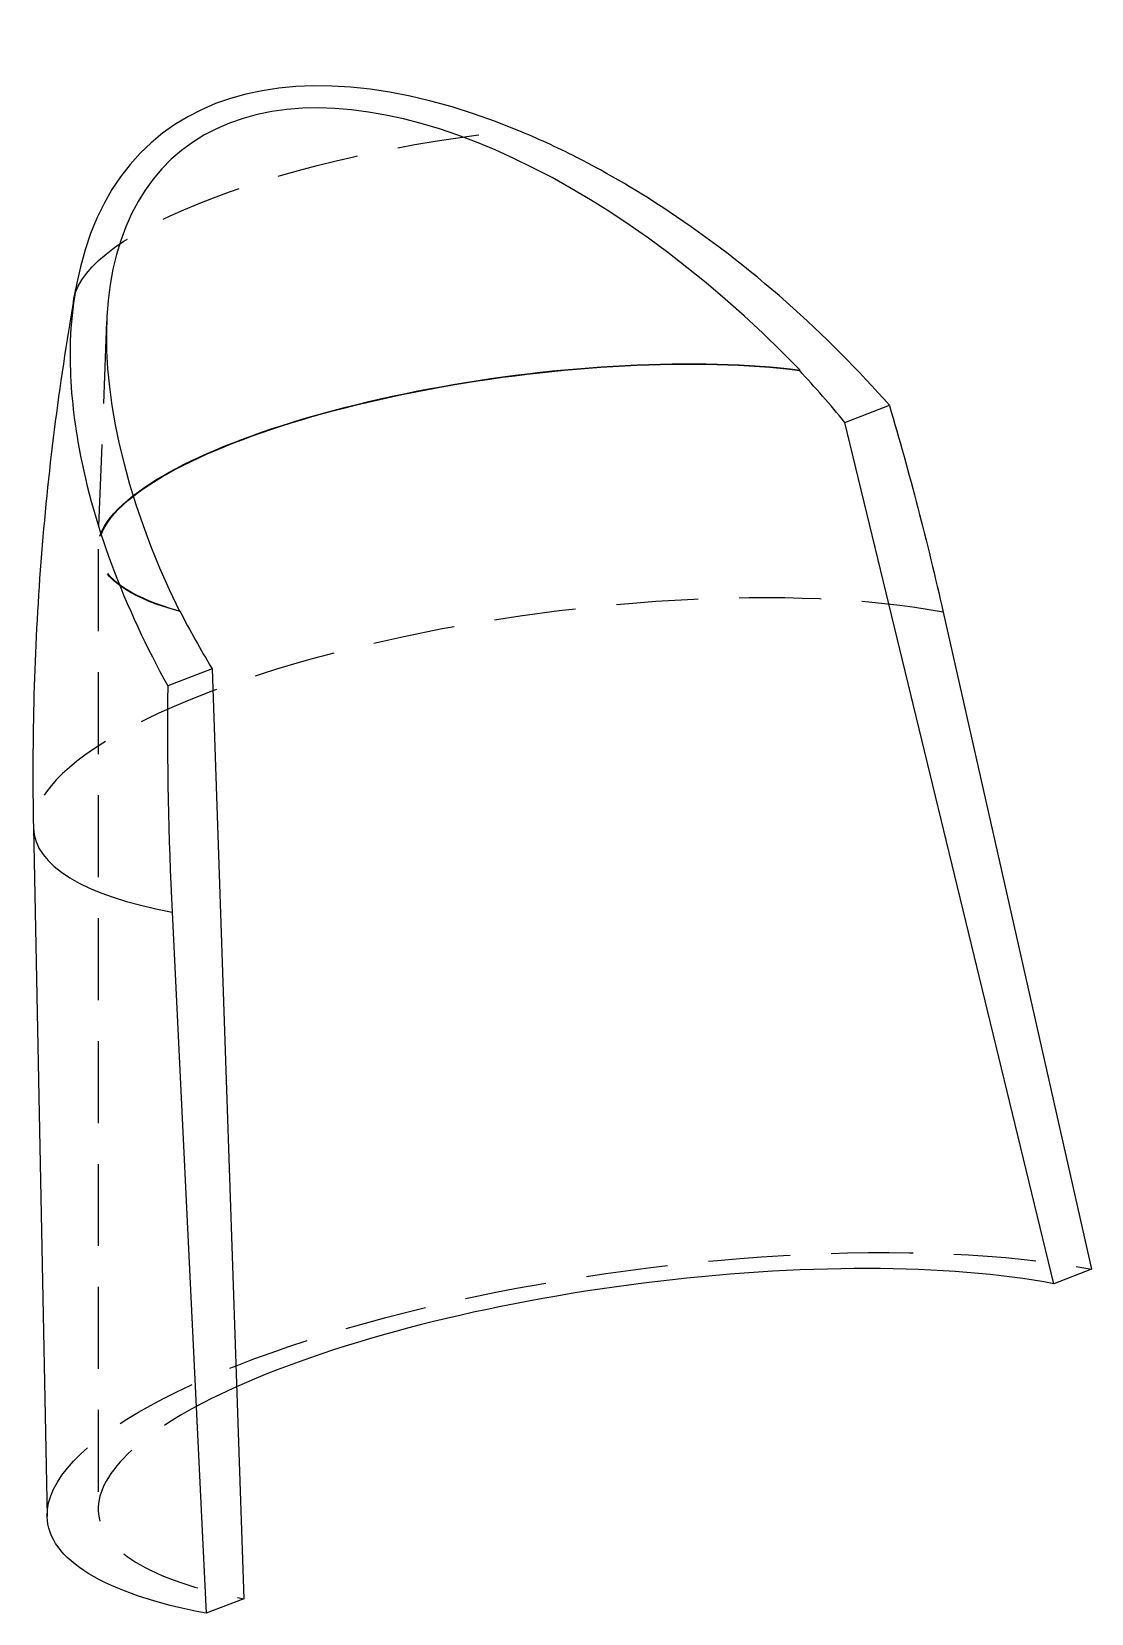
# Model space of a CAD drawing. Header units: millimetres. Extents: x -48 to 34, y -13 to 109.
import ezdxf

# ---------------------------------------------------------------- set-up
doc = ezdxf.new("R2010")
doc.units = ezdxf.units.MM
doc.linetypes.add('HIDDEN', pattern=[9.525, 6.35, -3.175])
doc.layers.get('0').update_dxf_attribs({"color": 253, "lineweight": 70, "true_color": 0x8faf8f})
doc.layers.add('Hidden', color=98, linetype='HIDDEN', lineweight=70, true_color=0x054805)

msp = doc.modelspace()

# ---------------------------------------------------------------- linework, layer by layer
at = {"color": 98, "lineweight": -3, "true_color": 0x054805}
for p, q in [((-44.4, 89.27), (-44.53, 88.52)), ((15.2, 78.91), (18.64, 80.25)), ((31.37, 12.2), (15.2, 78.91)), ((22.81, 64.22), (34.29, 13.33)), ((-33.83, 59.84), (-37.27, 58.51)), ((-33.83, 59.84), (-31.37, -12.2)), ((-47.67, 47.53), (-46.62, -5.82)), ((-36.93, 40.99), (-34.29, -13.33)), ((34.29, 13.33), (31.37, 12.2)), ((-31.37, -12.2), (-34.29, -13.33))]:
    msp.add_line(p, q, dxfattribs=at)
for centre, major_axis, ratio, start_param, end_param in [((2.23, 53.08), (-40.49, 47.76), 0.502888, 5.513473, 6.709144), ((-4.25, 62.23), (-32.34, 37.43), 0.521393, 4.819184, 7.380504), ((-5.52, 64.02), (-31.77, 36.63), 0.524732, 4.664498, 4.775271), ((-5.52, 64.02), (-31.77, 36.63), 0.524732, 1.136905, 1.247678), ((-7.06, 52.6), (-40.58, -5.45), 0.283704, 6.250794, 6.98946), ((0, 0), (-42.62, -5.72), 0.283704, 3.847867, 5.52041)]:
    msp.add_ellipse(centre, major_axis=major_axis, ratio=ratio, start_param=start_param, end_param=end_param, dxfattribs=at)
at = {"color": 98, "lineweight": -3, "true_color": 0x054805, "extrusion": (5.50177e-17, 7.38528e-18, -1)}
for centre, major_axis, start_param, end_param in [((-12.35, 92.01), (32.2, 4.32), 3.19308, 3.231179), ((-9.82, 73.16), (32.86, 4.41), 3.592196, 5.464139), ((-9.82, 73.15), (32.8, 4.4), 3.589013, 5.46422), ((-9.82, 73.15), (32.8, 4.4), 2.548009, 2.551213), ((0, 0), (46.58, 6.25), 2.435318, 3.173984)]:
    msp.add_ellipse(centre, major_axis=major_axis, ratio=0.283704, start_param=start_param, end_param=end_param, dxfattribs=at)
at = {"color": 98, "lineweight": -3, "true_color": 0x054805, "extrusion": (-8.18054e-17, 1.55314e-17, -1)}
msp.add_ellipse((-140.34, -24.16), major_axis=(-42.78, -225.33), ratio=0.729526, start_param=4.097938, end_param=4.175762, dxfattribs=at)
at = {"color": 98, "lineweight": -3, "true_color": 0x054805}
for points, knots in [([(18.64, 80.25), (16.31, 82.89), (13.58, 85.67), (7.71, 90.85), (4.58, 93.25), (-0.61, 96.7), (-3.09, 98.19), (-7.13, 100.24), (-8.65, 100.94), (-10.14, 101.55)], [0.07707926, 0.07707926, 0.07707926, 0.07707926, 0.0878733, 0.0878733, 0.09866735, 0.09866735, 0.1065868, 0.1065868, 0.1112515, 0.1112515, 0.1112515, 0.1112515]), ([(-44.53, 88.52), (-45.71, 81.78), (-46.57, 74.97), (-47.62, 61.28), (-47.81, 54.41), (-47.67, 47.53)], [0.00000535, 0.00000535, 0.00000535, 0.00000535, 0.02122131, 0.02122131, 0.04244092, 0.04244092, 0.04244092, 0.04244092]), ([(-44.57, 88.16), (-44.74, 86.91), (-44.83, 85.58), (-44.84, 81.95), (-44.6, 79.6), (-43.72, 74.47), (-42.83, 71.2), (-40.41, 64.68), (-38.88, 61.43), (-37.27, 58.51)], [0.16192073, 0.16192073, 0.16192073, 0.16192073, 0.16658543, 0.16658543, 0.17450487, 0.17450487, 0.18529892, 0.18529892, 0.19609297, 0.19609297, 0.19609297, 0.19609297])]:
    msp.add_open_spline(points, degree=3, knots=knots, dxfattribs=at)
at = {"color": 98, "lineweight": -3, "true_color": 0x054805, "extrusion": (1.53576e-10, -1.97786e-10, -1)}
msp.add_rational_spline([(11.67, 82.95), (11.69, 82.97), (11.71, 82.98)], [58.3224013465, 58.2730146903, 58.2236239921], degree=2, dxfattribs=at)
at = {"color": 98, "lineweight": -3, "true_color": 0x054805, "extrusion": (9.44249e-08, -7.97386e-07, -1)}
msp.add_rational_spline([(-36.36, 64.29), (-36.34, 64.29), (-36.31, 64.29)], [58.2236239922, 58.2730146903, 58.3224013465], degree=2, dxfattribs=at)
at = {"color": 98, "lineweight": -3, "true_color": 0x054805}
msp.add_open_spline([(-37.27, 58.51), (-37.33, 52.64), (-37.22, 46.79), (-36.93, 40.99)], degree=3, dxfattribs=at)
at = {"layer": 'Hidden', "lineweight": -3}
for p, q in [((-42, 86.74), (-42.7, 69.22)), ((-42.65, 69.1), (-42.65, -5.26))]:
    msp.add_line(p, q, dxfattribs=at)
at = {"layer": 'Hidden', "lineweight": -3, "extrusion": (5.50177e-17, 7.38528e-18, -1)}
for centre, major_axis, start_param, end_param in [((-12.35, 92.01), (32.2, 4.32), 3.231179, 4.819149), ((-9.82, 73.16), (32.86, 4.41), 2.548091, 3.592196), ((-9.82, 73.15), (32.8, 4.4), 2.551213, 3.589013), ((0, 0), (46.58, 6.25), 3.173984, 5.576911)]:
    msp.add_ellipse(centre, major_axis=major_axis, ratio=0.283704, start_param=start_param, end_param=end_param, dxfattribs=at)
at = {"layer": 'Hidden', "lineweight": -3}
for centre, major_axis, start_param, end_param in [((-7.06, 52.6), (-40.58, -5.45), 3.847867, 6.250794), ((0, 0), (-42.62, -5.72), 5.52041, 6.98946)]:
    msp.add_ellipse(centre, major_axis=major_axis, ratio=0.283704, start_param=start_param, end_param=end_param, dxfattribs=at)

doc.saveas('drawing.dxf')
